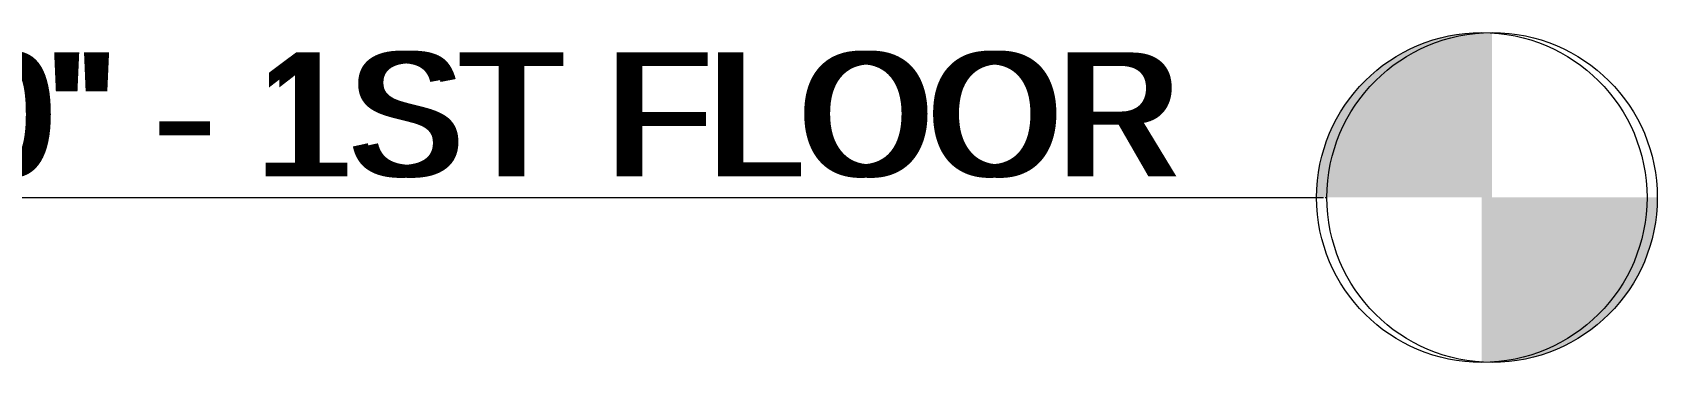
# Model space of a CAD drawing. Header units: inches. Extents: x 1814 to 6957, y -360 to 681.
# Drawn here: x 6838.7 to 6956.7, y -12 to 12 of the extents above; entities that cross this region are included whole.
import ezdxf

# ---------------------------------------------------------------- set-up
doc = ezdxf.new("R2010")
doc.units = ezdxf.units.IN
doc.header["$MEASUREMENT"] = 0
doc.linetypes.add('Grid Line 1_2_', pattern=[0.875, 0.5, -0.125, 0.125, -0.125])
for name, color, linetype, lineweight in [('0-3', 121, 'Continuous', 5), ('0-6', 165, 'Continuous', 5), ('0-7', 50, 'Continuous', 5), ('A-FLOR-LEVL', 51, 'Continuous', 9), ('A-FLOR-LEVL-1', 51, 'Grid Line 1_2_', 9), ('A-FLOR-LEVL-2', 191, 'Continuous', 9), ('A-FLOR-LEVL-3', 147, 'Continuous', 9)]:
    doc.layers.add(name, color=color, linetype=linetype, lineweight=lineweight)
doc.styles.add('Century Gothic', font='ufonts.com_century-gothic.ttf', dxfattribs={"height": 9})

# ---------------------------------------------------------------- blocks, each defined once
blk = doc.blocks.new('Level - Level Head - Circle-V80-SECTION _ CENTER LOOKING EAST')
at = {"layer": 'A-FLOR-LEVL'}
h = blk.add_hatch(color=256, dxfattribs=at)
edge = h.paths.add_edge_path(flags=0)
edge.add_line((-1802.21, 0), (-1814.21, 0))
edge.add_arc((-1802.21, 0), 12, 90, 180, ccw=False)
edge.add_line((-1802.21, 12), (-1802.21, 0))
h = blk.add_hatch(color=256, dxfattribs=at)
edge = h.paths.add_edge_path(flags=0)
edge.add_line((-1802.21, -12), (-1802.21, 0))
edge.add_line((-1802.21, 0), (-1790.21, 0))
edge.add_arc((-1802.21, 0), 12, 270, 360, ccw=False)
at = {"layer": 'A-FLOR-LEVL-2'}
blk.add_circle((-1802.21, 0), 12, dxfattribs=at)
blk = doc.blocks.new('CTR - 2nd Phase_rvt-2-SECTION _ CENTER LOOKING EAST')
at = {"layer": 'A-FLOR-LEVL-1'}
blk.add_line((-4168.71, 0), (-1814.21, 0), dxfattribs=at)
at = {"layer": '0-3'}
blk.add_blockref('Level - Level Head - Circle-V80-SECTION _ CENTER LOOKING EAST', (0, 0), dxfattribs=at)
at = {"layer": 'A-FLOR-LEVL', "insert": (-1932.82, 10.55), "char_height": 9, "width": 129.987, "attachment_point": 1, "style": 'Century Gothic'}
blk.add_mtext('0\' - 0" - 1ST FLOOR', dxfattribs=at)
blk = doc.blocks.new('Level - Level Head - Circle-V81-SECTION _ CENTER LOOKING EAST')
at = {"layer": 'A-FLOR-LEVL'}
h = blk.add_hatch(color=256, dxfattribs=at)
edge = h.paths.add_edge_path(flags=0)
edge.add_line((-1802.21, 0), (-1814.21, 0))
edge.add_arc((-1802.21, 0), 12, 90, 180, ccw=False)
edge.add_line((-1802.21, 12), (-1802.21, 0))
h = blk.add_hatch(color=256, dxfattribs=at)
edge = h.paths.add_edge_path(flags=0)
edge.add_line((-1802.21, -12), (-1802.21, 0))
edge.add_line((-1802.21, 0), (-1790.21, 0))
edge.add_arc((-1802.21, 0), 12, 270, 360, ccw=False)
at = {"layer": 'A-FLOR-LEVL-3'}
blk.add_circle((-1802.21, 0), 12, dxfattribs=at)
blk = doc.blocks.new('CTR - 1st Phase - Common Walls_rvt-2-SECTION _ CENTER LOOKING EAST')
at = {"layer": 'A-FLOR-LEVL-1'}
blk.add_line((-4168.71, 0), (-1814.21, 0), dxfattribs=at)
at = {"layer": '0-6'}
blk.add_blockref('Level - Level Head - Circle-V81-SECTION _ CENTER LOOKING EAST', (0, 0), dxfattribs=at)
at = {"layer": 'A-FLOR-LEVL', "insert": (-1932.82, 10.55), "char_height": 9, "width": 129.987, "attachment_point": 1, "style": 'Century Gothic'}
blk.add_mtext('0\' - 0" - 1ST FLOOR', dxfattribs=at)
blk = doc.blocks.new('CTR - 1st Phase -Stairs _ Elevators_rvt-2-SECTION _ CENTER LOOKING EAST')
at = {"layer": 'A-FLOR-LEVL-1'}
blk.add_line((-4168.71, 0), (-1814.21, 0), dxfattribs=at)
at = {"layer": '0-6'}
blk.add_blockref('Level - Level Head - Circle-V81-SECTION _ CENTER LOOKING EAST', (0, 0), dxfattribs=at)
at = {"layer": 'A-FLOR-LEVL', "insert": (-1932.82, 10.55), "char_height": 9, "width": 129.987, "attachment_point": 1, "style": 'Century Gothic'}
blk.add_mtext('0\' - 0" - 1ST FLOOR', dxfattribs=at)
blk = doc.blocks.new('Level - Level Head - Circle-50818-SECTION _ CENTER LOOKING EAST')
at = {"layer": 'A-FLOR-LEVL'}
h = blk.add_hatch(color=256, dxfattribs=at)
edge = h.paths.add_edge_path(flags=0)
edge.add_line((-1802.96, 0), (-1814.96, 0))
edge.add_arc((-1802.96, 0), 12, 90, 180, ccw=False)
edge.add_line((-1802.96, 12), (-1802.96, 0))
h = blk.add_hatch(color=256, dxfattribs=at)
edge = h.paths.add_edge_path(flags=0)
edge.add_line((-1802.96, -12), (-1802.96, 0))
edge.add_line((-1802.96, 0), (-1790.96, 0))
edge.add_arc((-1802.96, 0), 12, 270, 360, ccw=False)
blk.add_circle((-1802.96, 0), 12, dxfattribs=at)

msp = doc.modelspace()

# ---------------------------------------------------------------- linework, layer by layer
at = {"layer": 'A-FLOR-LEVL-1'}
msp.add_line((4578.96, 0), (6931.97, 0), dxfattribs=at)

# ---------------------------------------------------------------- block references
at = {"layer": '0-7'}
for name in ['CTR - 2nd Phase_rvt-2-SECTION _ CENTER LOOKING EAST', 'CTR - 1st Phase - Common Walls_rvt-2-SECTION _ CENTER LOOKING EAST', 'CTR - 1st Phase -Stairs _ Elevators_rvt-2-SECTION _ CENTER LOOKING EAST']:
    msp.add_blockref(name, (8746.92, 0), dxfattribs=at)
at = {"layer": 'A-FLOR-LEVL'}
msp.add_blockref('Level - Level Head - Circle-50818-SECTION _ CENTER LOOKING EAST', (8746.92, 0), dxfattribs=at)

# ---------------------------------------------------------------- texts
at = {"layer": 'A-FLOR-LEVL', "insert": (6813.36, 10.55), "char_height": 9, "width": 129.987, "attachment_point": 1, "style": 'Century Gothic'}
msp.add_mtext('0\' - 0" - 1ST FLOOR', dxfattribs=at)

doc.saveas('drawing.dxf')
